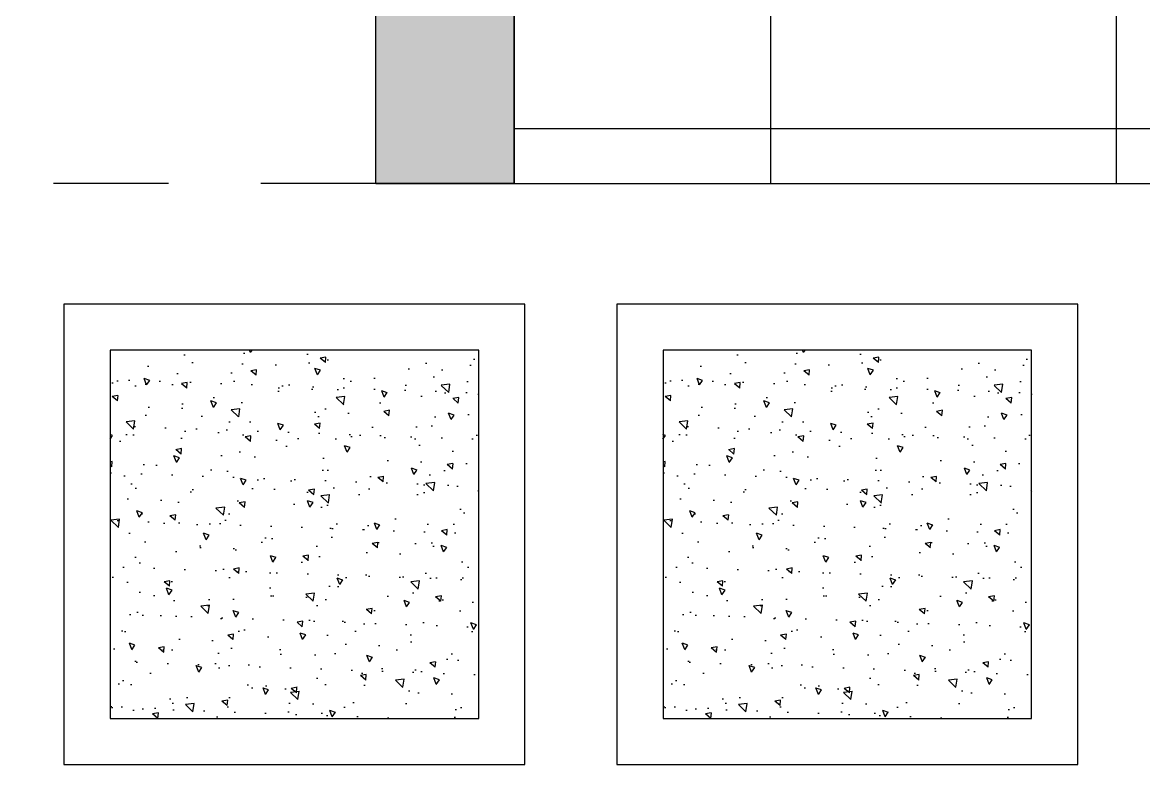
# Model space of a CAD drawing. Header units: inches. Extents: x -9 to 337, y -247 to 209.
# Drawn here: x 289.059 to 290.275, y 68.647 to 69.453 of the extents above; entities that cross this region are included whole.
import ezdxf

# ---------------------------------------------------------------- set-up
doc = ezdxf.new("R2010")
doc.units = ezdxf.units.IN
doc.header["$MEASUREMENT"] = 0
doc.linetypes.add('HIDDEN', pattern=[0.375, 0.25, -0.125])

msp = doc.modelspace()

# ---------------------------------------------------------------- hatches: boundary and pattern name
h = msp.add_hatch(color=4)
h.dxf.hatch_style = 1
h.paths.add_polyline_path([(290.5923, 69.2782), (290.5923, 69.4282), (290.6923, 69.4282), (290.6923, 69.2782)], flags=17)
h.paths.add_polyline_path([(289.4423, 69.2782), (289.4423, 71.6282), (289.5923, 71.6282), (289.5923, 69.2782)], flags=17)
h.paths.add_polyline_path([(289.4423, 72.6282), (289.4423, 73.2782), (293.2912, 73.2782), (293.2912, 69.2782), (291.8923, 69.2782), (291.8923, 69.4282), (293.0412, 69.4282), (293.0412, 73.1282), (289.5923, 73.1282), (289.5923, 72.6282)])
at = {"transparency": 33554585}
h = msp.add_hatch(dxfattribs=at)
h.set_pattern_fill('ANSI37', color=8, scale=3, angle=135)
h.set_pattern_definition([(180, (345.74564, 63.71254), (-8e-17, -0.375), []), (270, (345.74564, 63.71254), (0.375, -8e-17), [])])
h.paths.add_polyline_path([(291.049, 70.4282), (290.3923, 70.4282), (290.3923, 70.5282), (290.949, 70.5282), (290.949, 73.1282), (289.5923, 73.1282), (289.5923, 72.6282), (289.5923, 71.6282), (289.5923, 69.2782), (290.5923, 69.2782), (290.5923, 69.4282), (290.6923, 69.4282), (291.8923, 69.4282), (292.4412, 69.4282), (292.4412, 70.9282), (293.0412, 70.9282), (293.0412, 73.1282), (291.049, 73.1282)])
h.paths.add_polyline_path([(291.2303, 69.7645, 1.670599), (291.2864, 69.7925, 1.074359), (291.2954, 69.7532, 1.670599), (291.2393, 69.7252, 1.074359)], flags=16)
h.paths.add_polyline_path([(292.8921, 71.8828, 0.226052), (292.9174, 71.7725, 0.685235), (292.5804, 71.7447, 0.106205), (292.7612, 71.6994, -0.081668), (292.8341, 71.9372, 0.011764), (292.7369, 71.9422, -1.273169), (292.9559, 71.4315, 0.313968), (292.9211, 71.285, 0.906925), (292.5807, 71.1748, -0.179565), (292.7561, 71.6537, 0.54126)])
h.paths.add_polyline_path([(292.9155, 71.0665, 0.151952), (292.8958, 71.159, 0.185697)], flags=0)
h.paths.add_polyline_path([(290.673, 70.4282, 10.761622), (290.6085, 70.4252, 4.222159), (290.6115, 70.4, 11.248785), (290.676, 70.4199, 1.467739)], flags=16)
h.paths.add_polyline_path([(290.0999, 70.9601, 1.670599), (290.0719, 71.0162, 1.074359), (290.1112, 71.0252, 1.670599), (290.1391, 70.9691, 1.074359)], flags=16)
h.paths.add_polyline_path([(289.6204, 70.4474, 11.248785), (289.6005, 70.5119, 1.467739), (289.5923, 70.5089, 10.761622), (289.5953, 70.4444, 4.222159)])
h.paths.add_polyline_path([(292.7763, 71.4685, 0.349474), (292.9051, 71.5793, 0.115886), (292.6467, 71.6902), (292.6717, 71.5374), (292.7361, 71.5206), (292.7314, 71.5314, -0.111267), (292.5697, 71.4716, -1.4237), (292.8683, 71.131, 0.778475), (292.9456, 71.0603, 0.12643), (292.646, 71.2104), (292.6465, 71.207, 0.657033), (292.912, 71.3287, 0.109865), (292.6472, 71.4524), (292.6481, 71.4473, -0.044405)], flags=16)
h.paths.add_polyline_path([(292.3591, 71.4099, 0.131132), (292.168, 71.244, 0.67515)], flags=0)
h.paths.add_polyline_path([(292.3552, 71.0528), (292.4503, 71.05), (292.3551, 71.1619, -0.208669)], flags=16)
h.paths.add_polyline_path([(292.1157, 71.0538, 0.212916), (292.1012, 71.164, 0.124303)], flags=16)
h.paths.add_polyline_path([(292.4062, 71.6768, 0.057756), (292.268, 71.7048), (292.3741, 71.5266, -0.3217)], flags=0)
h.paths.add_polyline_path([(292.1108, 71.5535), (292.0671, 71.6781, -1.478975), (292.5377, 71.6732, 0.224186), (292.6606, 71.4983), (292.6624, 71.5012), (292.6624, 71.573, 0.621614), (292.3796, 71.2802, 0.270568), (292.3712, 71.0514, 0.212705), (292.1978, 71.4546, -0.268281)], flags=16)
h.paths.add_polyline_path([(292.5827, 72.5617), (292.4943, 72.5574), (292.0343, 72.4723), (292.034, 72.4639, -0.098617), (292.4305, 72.3711, 0.121107)], flags=16)
h.paths.add_polyline_path([(292.3164, 72.6968), (292.1826, 72.6854), (292.1726, 72.6755), (292.3797, 72.6928)], flags=16)
h.paths.add_polyline_path([(292.3628, 71.88, 0.129377), (292.3791, 71.7656, 0.22218)], flags=0)
h.paths.add_polyline_path([(292.0336, 72.0089), (292.0306, 71.7778), (292.0419, 71.7813)], flags=16)
h.paths.add_polyline_path([(292.9816, 72.2893), (292.9742, 72.3161), (292.9627, 72.3261), (292.9343, 72.3198), (292.9526, 72.2122), (292.9578, 72.212), (292.9794, 72.2638)], flags=16)
h.paths.add_polyline_path([(292.5619, 72.7052), (292.4767, 72.7034), (292.058, 72.5714), (292.058, 72.4897), (292.0429, 72.4897), (292.058, 72.5422), (292.058, 72.8154), (291.741, 72.8154), (291.741, 73.1034), (292.029, 73.1034), (292.958, 73.1034), (292.958, 72.5446), (293.0414, 72.5446), (293.0299, 72.5458, 0.153135), (292.7515, 72.2913), (292.9066, 72.2317), (292.958, 72.3902), (292.958, 72.4352), (292.891, 72.4177), (292.9662, 72.2317), (292.9971, 72.29), (292.9891, 72.4315, -0.210793)])
h.paths.add_polyline_path([(292.6356, 71.8973, 0.226052), (292.661, 71.787, 0.183963)], flags=16)
h.paths.add_polyline_path([(292.1217, 71.2802, 0.256422), (292.1012, 71.4099, 0.147757)], flags=16)
h.paths.add_polyline_path([(292.9066, 71.9347), (292.9088, 71.921), (292.9145, 71.9377)], flags=16)
h.paths.add_polyline_path([(290.4013, 71.1765), (290.4013, 72.8016), (290.154, 72.8016), (290.154, 71.1765)], flags=24)
h.paths.add_polyline_path([(291.5942, 70.7714), (291.5942, 72.6664), (291.3469, 72.6664), (291.3469, 70.7714)], flags=24)
at = {"transparency": 33554610}
h = msp.add_hatch(dxfattribs=at)
h.set_pattern_fill('AR-CONC', color=8, scale=0.01, angle=90)
h.set_pattern_definition([(140, (346.34564, 63.712536), (0.006275213, 0.07172602), [0.0075, -0.0825]), (85, (346.34564, 63.712536), (-0.07521921, -0.01387513), [0.006, -0.066]), (190.45144, (346.346165, 63.71851), (-0.068944, 0.057850885), [0.00637402, -0.07011421]), (136.1842, (346.32564, 63.71254), (0.01655193, 0.10672413), [0.01125, -0.12375]), (186.63564, (346.32702, 63.72143), (-0.09741186, 0.0934662), [0.00956103, -0.10517138]), (81.18416, (346.32564, 63.71254), (-0.09741186, 0.0934662), [0.009, -0.099]), (111, (346.33064, 63.722536), (0.04026189, 0.059690705), [0.0075, -0.0825]), (56, (346.33064, 63.722536), (-0.072515, 0.02433153), [0.006, -0.066]), (161.45144, (346.334, 63.72751), (-0.032253115, 0.08402224), [0.00637402, -0.07011421]), (127.5, (346.345642, 63.712536), (-0.033289385, 0.001215986), [0, -0.0652, 0, -0.067, 0, -0.06625]), (97.5, (346.34564, 63.712536), (-0.039441171, 0.026306954), [0, -0.0382, 0, -0.0637, 0, -0.02525]), (57.5, (346.345642, 63.690236), (0.002255487, 0.053382244), [0, -0.025, 0, -0.078, 0, -0.1035]), (47.5, (346.34564, 63.680236), (-0.0100105, 0.058318617), [0, -0.0325, 0, -0.0518, 0, -0.0735])])
h.paths.add_polyline_path([(289.5538, 68.6973), (289.5538, 69.0973), (289.1538, 69.0973), (289.1538, 68.6973)])
h = msp.add_hatch(dxfattribs=at)
h.set_pattern_fill('AR-CONC', color=8, scale=0.01, angle=90)
h.set_pattern_definition([(140, (346.94564, 63.712536), (0.006275213, 0.07172602), [0.0075, -0.0825]), (85, (346.94564, 63.712536), (-0.07521921, -0.01387513), [0.006, -0.066]), (190.45144, (346.946165, 63.71851), (-0.068944, 0.057850885), [0.00637402, -0.07011421]), (136.1842, (346.92564, 63.71254), (0.01655193, 0.10672413), [0.01125, -0.12375]), (186.63564, (346.92702, 63.72143), (-0.09741186, 0.0934662), [0.00956103, -0.10517138]), (81.18416, (346.92564, 63.71254), (-0.09741186, 0.0934662), [0.009, -0.099]), (111, (346.93064, 63.722536), (0.04026189, 0.059690705), [0.0075, -0.0825]), (56, (346.93064, 63.722536), (-0.072515, 0.02433153), [0.006, -0.066]), (161.45144, (346.934, 63.72751), (-0.032253115, 0.08402224), [0.00637402, -0.07011421]), (127.5, (346.945642, 63.712536), (-0.033289385, 0.001215986), [0, -0.0652, 0, -0.067, 0, -0.06625]), (97.5, (346.94564, 63.712536), (-0.039441171, 0.026306954), [0, -0.0382, 0, -0.0637, 0, -0.02525]), (57.5, (346.945642, 63.690236), (0.002255487, 0.053382244), [0, -0.025, 0, -0.078, 0, -0.1035]), (47.5, (346.94564, 63.680236), (-0.0100105, 0.058318617), [0, -0.0325, 0, -0.0518, 0, -0.0735])])
h.paths.add_polyline_path([(290.1538, 68.6973), (290.1538, 69.0973), (289.7538, 69.0973), (289.7538, 68.6973)])

# ---------------------------------------------------------------- linework, layer by layer
at = {"color": 4}
for p, q in [((289.4423, 69.2782), (289.4423, 71.6282)), ((289.5923, 69.2782), (289.5923, 71.6282)), ((289.4423, 69.2782), (289.5923, 69.2782))]:
    msp.add_line(p, q, dxfattribs=at)
at = {"color": 8, "linetype": 'HIDDEN', "ltscale": 0.5}
msp.add_line((289.4423, 69.2782), (288.5923, 69.2782), dxfattribs=at)
at = {"color": 1}
msp.add_line((289.5923, 69.2782), (290.5923, 69.2782), dxfattribs=at)
msp.add_lwpolyline([(289.4423, 69.2782), (289.4423, 71.6282), (289.5923, 71.6282), (289.5923, 69.2782)], close=True)
for points in [[(289.6038, 68.6473), (289.6038, 69.1473), (289.1038, 69.1473), (289.1038, 68.6473)], [(290.2038, 68.6473), (290.2038, 69.1473), (289.7038, 69.1473), (289.7038, 68.6473)]]:
    msp.add_lwpolyline(points, close=True, dxfattribs=at)
at = {"color": 8, "transparency": 33554610}
for points in [[(289.5538, 68.6973), (289.5538, 69.0973), (289.1538, 69.0973), (289.1538, 68.6973)], [(290.1538, 68.6973), (290.1538, 69.0973), (289.7538, 69.0973), (289.7538, 68.6973)]]:
    msp.add_lwpolyline(points, close=True, dxfattribs=at)

doc.saveas('drawing.dxf')
